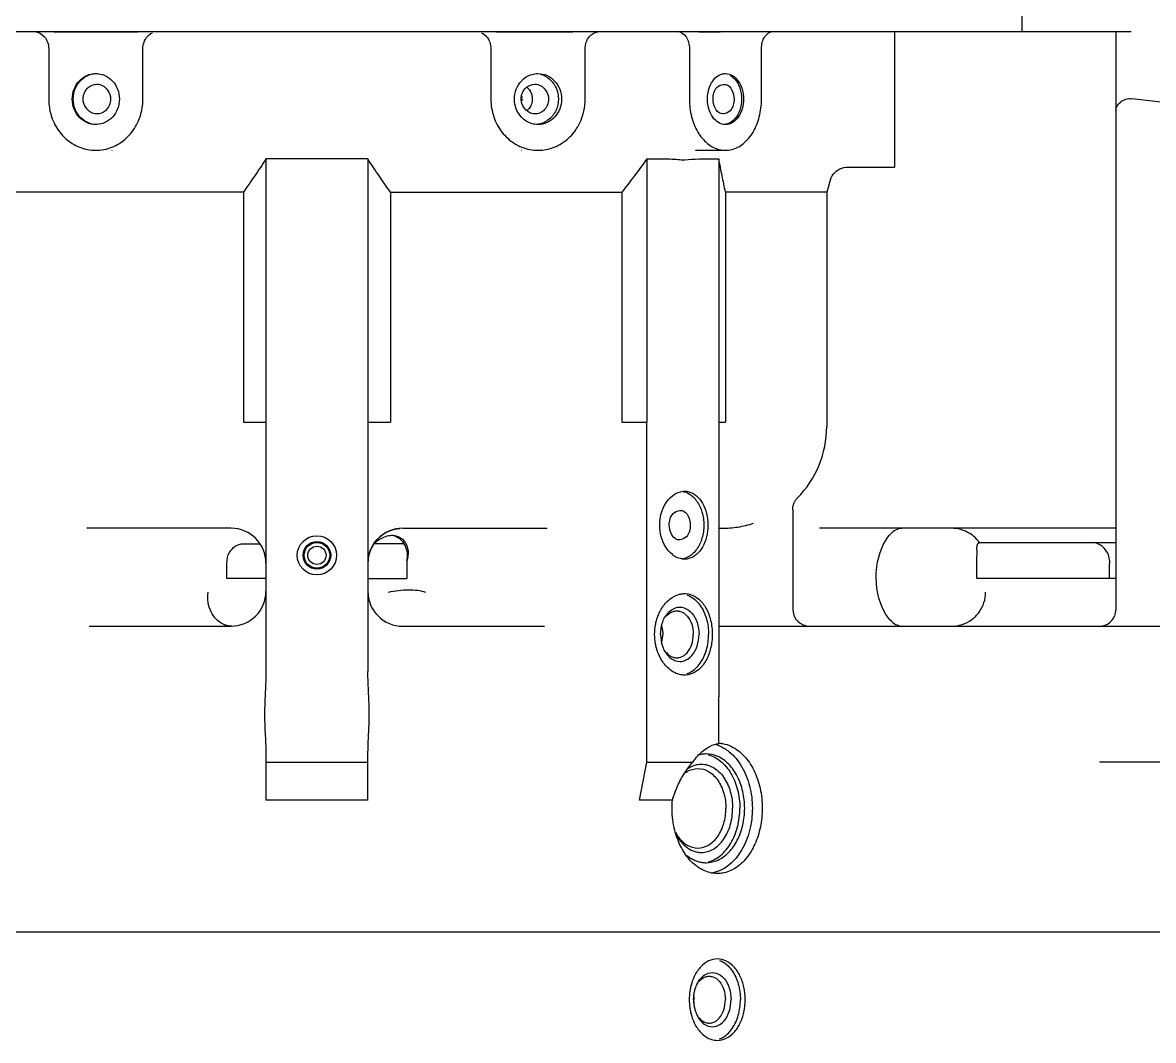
# Model space of a CAD drawing. Header units: millimetres. Extents: x -18489 to 17339, y -1599 to 10961.
# Drawn here: x -15738.78 to -15696.54, y 8144.76 to 8182.77 of the extents above; entities that cross this region are included whole.
import ezdxf

# ---------------------------------------------------------------- set-up
doc = ezdxf.new("R2010")
doc.units = ezdxf.units.MM
doc.layers.add('188K-SM-03-F10-MECH-EQ-Y2257103$0$Micron CUP L10 CDA EQU$0$M-PHASE1 AREA', color=252, linetype='Continuous')

# ---------------------------------------------------------------- blocks, each defined once
blk = doc.blocks.new('188K-SM-03-F10-MECH-EQ-Y2257103$0$Micron CUP L10 CDA EQU$0$XCM7Q30CDA-200K$0$xCUP-L40-M03-HVAC-EQ$0$xCUP-L40-M03-HVAC-EQ$0$XCUP-L40-HVAC-EQ$0$C700')
for p, q in [((-558.58, -170.18), (536.79, -170.18)), ((-132.79, -219.44), (-120.54, -219.44)), ((-120.54, -219.44), (-123.25, -233.66)), ((-19.04, -219.44), (19.04, -219.44)), ((-19.04, -219.44), (-19.04, -235.04)), ((19.04, -235.04), (19.04, -219.44)), ((-359.08, -233.66), (-292.27, -233.66)), ((-123.25, -233.66), (-140.38, -233.66)), ((-123.25, -233.66), (-123.22, -250.64)), ((19.04, -233.66), (-19.04, -233.66)), ((-150.11, -240.65), (-150.11, -243.87)), ((-149.41, -240.51), (-149.6, -240.55)), ((-150.11, -243.87), (-150.11, -245.37)), ((-150.11, -245.37), (-150.13, -247.98)), ((-123.22, -250.64), (-123.25, -360.6)), ((-150.11, -458.92), (-150.11, -258.01)), ((-19.04, -458.92), (-19.04, -267.53)), ((19.04, -458.92), (19.04, -267.53)), ((-129.16, -276.74), (-129.29, -276.38)), ((-129.07, -276.98), (-129.16, -276.74)), ((-270.15, -284.43), (-454.29, -284.43)), ((-150.11, -284.43), (-270.15, -284.43)), ((-214.71, -286.13), (-214.71, -286.14)), ((-214.71, -286.14), (-214.05, -286.8)), ((-129.16, -286.03), (-129.29, -286.39)), ((-129.07, -285.79), (-129.16, -286.03)), ((-32.04, -284.43), (-85.03, -284.43)), ((85.03, -284.43), (32.04, -284.43)), ((-298.39, -506.58), (-298.39, -290.43)), ((-177.72, -327.82), (-177.72, -290.78)), ((-298.39, -302.27), (-246.46, -302.27)), ((-296.1, -302.27), (-296.1, -307.43)), ((-246.46, -302.27), (-246.46, -308.3)), ((-19.04, -302.27), (-33.61, -302.27)), ((-33.61, -308), (-33.61, -302.27)), ((19.04, -302.27), (33.61, -302.27)), ((33.61, -302.27), (33.61, -308)), ((-247.44, -315.65), (-298.39, -315.65)), ((-32.58, -315.23), (-21.28, -315.23)), ((27.59, -315.23), (21.26, -315.23)), ((-298.34, -320.99), (-187.79, -320.99)), ((-213.93, -318.48), (-214.71, -319.29)), ((-150.11, -320.99), (-151.24, -320.99)), ((-32.04, -320.99), (-85.98, -320.99)), ((-28.13, -318.37), (-28.73, -318.34)), ((32.04, -320.99), (85.98, -320.99)), ((-179.54, -332.37), (-179.53, -332.36)), ((-190.41, -446.56), (-190.41, -358.98)), ((-150.11, -360.6), (-152.62, -360.6)), ((-152.62, -446.56), (-152.62, -360.6)), ((-113.86, -360.6), (-123.25, -360.6)), ((-123.25, -458.92), (-123.25, -360.6)), ((-113.86, -446.56), (-113.86, -360.6)), ((-19.04, -360.6), (-27.47, -360.6)), ((-27.47, -446.56), (-27.47, -360.6)), ((27.47, -360.6), (19.04, -360.6)), ((27.47, -446.56), (27.47, -360.6)), ((-191.88, -451.33), (-190.41, -446.56)), ((-190.41, -446.56), (-152.62, -446.56)), ((-27.47, -446.56), (-113.86, -446.56)), ((27.47, -446.56), (113.86, -446.56)), ((-197.95, -455.81), (-215.8, -455.81)), ((-215.8, -506.58), (-215.8, -455.81)), ((-142.62, -458.92), (-150.11, -458.92)), ((-123.25, -458.92), (-131.83, -458.92)), ((-19.04, -458.92), (19.04, -458.92)), ((-141.37, -462.15), (-152.6, -462.15)), ((-141.34, -462.15), (-141.35, -462.15)), ((-76.44, -462.15), (-76.5, -462.15)), ((76.56, -462.15), (76.5, -462.15)), ((-166.06, -481.19), (-166.06, -500.16)), ((-139.13, -500.16), (-139.13, -481.19)), ((-100.18, -481.19), (-100.18, -500.16)), ((-64.99, -500.16), (-64.99, -481.19)), ((64.99, -481.19), (64.99, -500.16)), ((100.18, -500.16), (100.18, -481.19)), ((310.72, -506.58), (-304.15, -506.58)), ((-263.41, -506.58), (-263.41, -538.32))]:
    blk.add_line(p, q)
for points in [[(-214.05, -286.8), (-213.28, -287.74), (-212.51, -288.85), (-211.77, -290.13), (-211.08, -291.56), (-210.46, -293.15), (-209.93, -294.86), (-209.5, -296.68), (-209.18, -298.59), (-208.97, -300.55), (-208.9, -302.54), (-208.95, -304.53), (-209.13, -306.51), (-209.43, -308.42), (-209.85, -310.25), (-210.36, -311.97), (-210.96, -313.58), (-211.64, -315.04), (-212.37, -316.35), (-213.14, -317.5), (-213.93, -318.48)], [(-33.58, -308.79), (-33.59, -308.66), (-33.6, -308.53), (-33.6, -308.4), (-33.61, -308.27), (-33.61, -308.13), (-33.61, -308)], [(-19.5, -311.43), (-19.88, -312.6), (-20.38, -313.74), (-20.98, -314.83), (-21.68, -315.85), (-22.47, -316.8), (-23.35, -317.66), (-24.3, -318.44), (-25.32, -319.12), (-26.4, -319.71), (-27.52, -320.18), (-28.67, -320.55)], [(-28.67, -320.55), (-29.84, -320.81), (-31.03, -320.95)], [(-177.72, -327.92), (-177.72, -328.02), (-177.73, -328.29), (-177.75, -328.57), (-177.79, -328.84), (-177.83, -329.11), (-177.89, -329.38), (-177.96, -329.64), (-178.04, -329.9), (-178.12, -330.15), (-178.22, -330.39), (-178.32, -330.62), (-178.43, -330.84), (-178.55, -331.05), (-178.66, -331.25), (-178.78, -331.44), (-178.91, -331.61), (-179.03, -331.78), (-179.15, -331.93), (-179.27, -332.07), (-179.38, -332.2), (-179.48, -332.3), (-179.53, -332.35)], [(-191.88, -451.33), (-192.1, -451.91), (-192.45, -452.62), (-192.89, -453.29), (-193.4, -453.89), (-193.99, -454.42), (-194.64, -454.88), (-195.35, -455.25), (-196.09, -455.53), (-196.86, -455.71), (-197.65, -455.8), (-197.95, -455.81)]]:
    blk.add_lwpolyline(points)
for radius in [7.34, 5.14, 4.79, 3.41]:
    blk.add_circle((0, -310.89), radius)
for centre, radius, start, end in [((-292.39, -290.43), 6, 99.0029, 180), ((-219.04, -290.78), 6.35, 47.0518, 90), ((-184.07, -290.78), 6.35, 0, 89.9964), ((-32.02, -297.41), 12.98, 359.9191, 90.0809), ((32.04, -297.43), 12.99, 89.9999, 180.0001), ((-32.04, -308), 12.99, 270, 0), ((32.04, -307.99), 13, 180.018, 269.982), ((-219.04, -314.65), 6.35, 270, 312.9907), ((-152.43, -358.98), 37.98, 135.3369, 180)]:
    blk.add_arc(centre, radius, start, end)
for points, knots in [([(-149.55, -129.74), (-150.66, -129.74), (-153, -130.3), (-155.97, -132.61), (-158.25, -136.05), (-159.69, -140.29), (-160.02, -143.37), (-160.02, -144.95)], [0, 0, 0, 0, 3.31966, 6.950566, 11.035151, 15.527833, 20.25515, 20.25515, 20.25515, 20.25515]), ([(-150.42, -130.27), (-150.87, -130.44), (-152.73, -131.35), (-155.51, -134.23), (-157.68, -139.19), (-158.18, -142.99), (-158.18, -144.95)], [0, 0, 0, 0, 1.43582, 6.169058, 11.599738, 17.473815, 17.473815, 17.473815, 17.473815]), ([(-141.08, -136.01), (-141.69, -134.79), (-143.13, -132.61), (-145.82, -130.53), (-147.72, -129.94), (-148.46, -129.82)], [0, 0, 0, 0, 4.084585, 7.715491, 9.959531, 9.959531, 9.959531, 9.959531]), ([(-144.2, -136.16), (-144.78, -135.67), (-146.35, -134.72), (-149.5, -134.73), (-152.43, -137), (-154.27, -140.61), (-154.7, -143.46), (-154.7, -144.95)], [0, 0, 0, 0, 2.244112, 5.355432, 8.776454, 12.807486, 17.267831, 17.267831, 17.267831, 17.267831]), ([(-146.54, -136.2), (-147, -136.2), (-148.45, -136.41), (-150.62, -138.09), (-152.21, -141.2), (-152.57, -143.66), (-152.57, -144.95)], [0, 0, 0, 0, 1.357534, 4.308166, 7.78493, 11.631978, 11.631978, 11.631978, 11.631978]), ([(-139.31, -141.76), (-139.39, -141.25), (-139.67, -139.75), (-140.11, -138.28), (-140.49, -137.34)], [0, 0, 0, 0, 1.54091, 4.583526, 4.583526, 4.583526, 4.583526]), ([(-141.04, -141.91), (-141.14, -141.45), (-141.31, -140.81), (-141.53, -140.18), (-141.6, -140.01)], [0, 0, 0, 0, 1.420819, 1.984118, 1.984118, 1.984118, 1.984118]), ([(-160.02, -144.95), (-160.02, -146.52), (-159.69, -149.61), (-158.25, -153.84), (-155.97, -157.28), (-153, -159.59), (-150.66, -160.15), (-149.55, -160.15)], [0, 0, 0, 0, 4.727317, 9.219999, 13.304583, 16.93549, 20.25515, 20.25515, 20.25515, 20.25515]), ([(-150.42, -159.62), (-150.87, -159.45), (-152.73, -158.54), (-155.51, -155.66), (-157.68, -150.7), (-158.18, -146.9), (-158.18, -144.95)], [0, 0, 0, 0, 1.43582, 6.169058, 11.599738, 17.473815, 17.473815, 17.473815, 17.473815]), ([(-144.2, -153.73), (-144.78, -154.22), (-146.35, -155.17), (-149.5, -155.16), (-152.43, -152.89), (-154.27, -149.29), (-154.7, -146.43), (-154.7, -144.95)], [0, 0, 0, 0, 2.244112, 5.355432, 8.776454, 12.807486, 17.267831, 17.267831, 17.267831, 17.267831]), ([(-146.54, -153.69), (-147, -153.69), (-148.45, -153.48), (-150.62, -151.8), (-152.21, -148.69), (-152.57, -146.23), (-152.57, -144.95)], [0, 0, 0, 0, 1.357534, 4.308166, 7.78493, 11.631978, 11.631978, 11.631978, 11.631978]), ([(-141.04, -147.98), (-141.14, -148.44), (-141.31, -149.08), (-141.53, -149.71), (-141.6, -149.88)], [0, 0, 0, 0, 1.420819, 1.984118, 1.984118, 1.984118, 1.984118]), ([(-140.49, -152.55), (-140.11, -151.61), (-139.67, -150.14), (-139.39, -148.64), (-139.31, -148.13)], [0, 0, 0, 0, 3.042616, 4.583526, 4.583526, 4.583526, 4.583526]), ([(-146.32, -159.41), (-145.22, -158.89), (-143.13, -157.28), (-141.69, -155.1), (-141.08, -153.88)], [0, 0, 0, 0, 3.630906, 7.715491, 7.715491, 7.715491, 7.715491]), ([(-166.33, -216.41), (-166.33, -214.07), (-165.88, -209.49), (-163.89, -203.11), (-160.72, -197.77), (-156.57, -193.89), (-152.58, -192.24), (-150.23, -192.04), (-149.55, -192.04)], [0, 0, 0, 0, 7.014846, 13.723668, 19.900582, 25.448703, 30.480275, 32.495264, 32.495264, 32.495264, 32.495264]), ([(-162.65, -216.41), (-162.65, -213.61), (-161.99, -208.15), (-159.09, -200.79), (-154.54, -195.14), (-150.17, -192.76), (-147.79, -192.27), (-147.48, -192.22)], [0, 0, 0, 0, 8.400631, 16.318618, 23.433928, 29.759765, 30.711026, 30.711026, 30.711026, 30.711026]), ([(-149.55, -192.04), (-148.6, -192.05), (-145.94, -192.37), (-143.48, -193.58), (-142.1, -194.57)], [0, 0, 0, 0, 2.861693, 7.962382, 7.962382, 7.962382, 7.962382]), ([(-145.42, -196.1), (-146.93, -196.1), (-150.12, -196.85), (-154.2, -199.93), (-157.34, -204.52), (-159.33, -210.18), (-159.78, -214.31), (-159.78, -216.41)], [0, 0, 0, 0, 4.548065, 9.482867, 14.986156, 21.004471, 27.320125, 27.320125, 27.320125, 27.320125]), ([(-146.11, -196.41), (-147.82, -196.83), (-151.23, -198.69), (-155.01, -203.4), (-157.43, -209.53), (-157.98, -214.08), (-157.98, -216.41)], [0, 0, 0, 0, 5.271531, 11.200956, 17.799279, 24.799805, 24.799805, 24.799805, 24.799805]), ([(-139.58, -197.85), (-140.03, -197.57), (-140.95, -197.07), (-141.93, -196.7), (-142.42, -196.55)], [0, 0, 0, 0, 1.591891, 3.138336, 3.138336, 3.138336, 3.138336]), ([(-142.11, -200.06), (-142.6, -199.96), (-144.66, -199.76), (-148.49, -200.91), (-152.29, -204.76), (-154.73, -210.16), (-155.29, -214.29), (-155.29, -216.41)], [0, 0, 0, 0, 1.520957, 6.159853, 11.368399, 17.289726, 23.667163, 23.667163, 23.667163, 23.667163]), ([(-142.28, -201.56), (-143.67, -201.56), (-146.66, -202.46), (-150.08, -205.93), (-152.28, -210.79), (-152.78, -214.5), (-152.78, -216.41)], [0, 0, 0, 0, 4.175006, 8.862698, 14.191892, 19.931586, 19.931586, 19.931586, 19.931586]), ([(-135.88, -204.63), (-136.57, -203.88), (-138.44, -202.3), (-140.89, -201.56), (-142.28, -201.56)], [0, 0, 0, 0, 3.065518, 7.240525, 7.240525, 7.240525, 7.240525]), ([(-138.11, -198.58), (-136.94, -200.16), (-134.92, -203.79), (-133.51, -208.44), (-133.04, -211.26), (-132.95, -211.97)], [0, 0, 0, 0, 5.926866, 12.315494, 14.485096, 14.485096, 14.485096, 14.485096]), ([(-133.94, -207.37), (-134.22, -206.87), (-134.81, -205.91), (-135.51, -205.03), (-135.88, -204.63)], [0, 0, 0, 0, 1.718769, 3.364389, 3.364389, 3.364389, 3.364389]), ([(-151.52, -240.61), (-152.69, -240.41), (-155.69, -239.42), (-159.93, -236.07), (-163.54, -230.57), (-165.82, -223.83), (-166.33, -218.92), (-166.33, -216.41)], [0, 0, 0, 0, 3.541232, 9.335855, 15.84693, 22.997872, 30.515726, 30.515726, 30.515726, 30.515726]), ([(-150.35, -239.77), (-151.67, -239.2), (-154.96, -237.16), (-159.09, -232.03), (-161.99, -224.68), (-162.65, -219.21), (-162.65, -216.41)], [0, 0, 0, 0, 4.312236, 11.427546, 19.345533, 27.746164, 27.746164, 27.746164, 27.746164]), ([(-159.78, -216.41), (-159.78, -218.52), (-159.33, -222.65), (-157.34, -228.31), (-154.2, -232.9), (-150.12, -235.97), (-146.93, -236.72), (-145.42, -236.72)], [0, 0, 0, 0, 6.315654, 12.333969, 17.837258, 22.77206, 27.320125, 27.320125, 27.320125, 27.320125]), ([(-146.11, -236.42), (-147.82, -235.99), (-151.23, -234.14), (-155.01, -229.43), (-157.43, -223.3), (-157.98, -218.75), (-157.98, -216.41)], [0, 0, 0, 0, 5.271531, 11.200956, 17.799279, 24.799805, 24.799805, 24.799805, 24.799805]), ([(-143.62, -232.92), (-145.17, -232.92), (-148.49, -231.91), (-152.29, -228.07), (-154.73, -222.66), (-155.29, -218.54), (-155.29, -216.41)], [0, 0, 0, 0, 4.638896, 9.847442, 15.768769, 22.146206, 22.146206, 22.146206, 22.146206]), ([(-142.28, -231.27), (-143.67, -231.27), (-146.66, -230.36), (-150.08, -226.9), (-152.28, -222.04), (-152.78, -218.33), (-152.78, -216.41)], [0, 0, 0, 0, 4.175006, 8.862698, 14.191892, 19.931586, 19.931586, 19.931586, 19.931586]), ([(-132.79, -219.44), (-133.29, -221.24), (-134.55, -224.72), (-137.11, -229.5), (-139.24, -232.36), (-140.38, -233.66)], [0, 0, 0, 0, 5.590973, 11.045485, 16.230835, 16.230835, 16.230835, 16.230835]), ([(-137.2, -229.42), (-137.53, -229.68), (-139.04, -230.7), (-140.89, -231.27), (-142.28, -231.27)], [0, 0, 0, 0, 1.279806, 5.454813, 5.454813, 5.454813, 5.454813]), ([(-141.54, -235.19), (-141.73, -235.42), (-143.03, -236.92), (-145.5, -239.06), (-148.22, -240.22), (-149.41, -240.51)], [0, 0, 0, 0, 0.9193, 5.945371, 9.638302, 9.638302, 9.638302, 9.638302]), ([(-19.04, -235.04), (-19.04, -236.1), (-19.08, -238.27), (-19.2, -241.57), (-19.3, -243.81), (-19.36, -244.95)], [0, 0, 0, 0, 3.185046, 6.493889, 9.919754, 9.919754, 9.919754, 9.919754]), ([(19.45, -246.67), (19.38, -245.32), (19.24, -242.68), (19.09, -238.8), (19.04, -236.27), (19.04, -235.04)], [0, 0, 0, 0, 4.057139, 7.938922, 11.636591, 11.636591, 11.636591, 11.636591]), ([(-19.36, -244.95), (-19.49, -247.19), (-19.66, -251.94), (-19.32, -259.47), (-19.04, -264.75), (-19.04, -267.53)], [0, 0, 0, 0, 6.723361, 14.239636, 22.589645, 22.589645, 22.589645, 22.589645]), ([(-150.13, -247.98), (-150.13, -248.43), (-150.14, -250.29), (-150.13, -253.63), (-150.11, -256.52), (-150.11, -258.01)], [0, 0, 0, 0, 1.350378, 5.565257, 10.02212, 10.02212, 10.02212, 10.02212]), ([(19.04, -267.53), (19.04, -264.99), (19.27, -260.14), (19.62, -253.19), (19.55, -248.77), (19.45, -246.67)], [0, 0, 0, 0, 7.627346, 14.575134, 20.873445, 20.873445, 20.873445, 20.873445]), ([(-147.67, -281.38), (-147.67, -279.64), (-147.29, -276.25), (-145.62, -271.67), (-142.93, -268.11), (-139.88, -266.41), (-137.96, -266.18), (-137.34, -266.18)], [0, 0, 0, 0, 5.230249, 10.127447, 14.481438, 18.346326, 20.213105, 20.213105, 20.213105, 20.213105]), ([(-138.33, -266.7), (-138.79, -266.88), (-140.69, -267.78), (-143.54, -270.65), (-145.78, -275.62), (-146.29, -279.43), (-146.29, -281.38)], [0, 0, 0, 0, 1.467455, 6.267331, 11.724061, 17.601115, 17.601115, 17.601115, 17.601115]), ([(-137.34, -266.18), (-136.71, -266.18), (-135.64, -266.31), (-134.62, -266.65), (-134.22, -266.81)], [0, 0, 0, 0, 1.891864, 3.190424, 3.190424, 3.190424, 3.190424]), ([(-134.22, -266.81), (-133.38, -267.16), (-131.27, -268.44), (-129.3, -270.75), (-128.3, -272.54), (-128.06, -273.02)], [0, 0, 0, 0, 2.751523, 7.288788, 8.9091, 8.9091, 8.9091, 8.9091]), ([(-131.94, -272.6), (-132.53, -272.11), (-134.15, -271.16), (-137.36, -271.16), (-140.38, -273.42), (-142.28, -277.03), (-142.72, -279.9), (-142.72, -281.38)], [0, 0, 0, 0, 2.289923, 5.485764, 8.969458, 13.026112, 17.489416, 17.489416, 17.489416, 17.489416]), ([(-134.41, -272.64), (-134.87, -272.64), (-136.35, -272.85), (-138.58, -274.51), (-140.22, -277.63), (-140.6, -280.1), (-140.6, -281.38)], [0, 0, 0, 0, 1.393796, 4.398482, 7.897346, 11.746945, 11.746945, 11.746945, 11.746945]), ([(-130.28, -274.47), (-130.52, -274.11), (-131.03, -273.44), (-131.63, -272.85), (-131.94, -272.6)], [0, 0, 0, 0, 1.290256, 2.510957, 2.510957, 2.510957, 2.510957]), ([(-128.06, -273.02), (-127.56, -274.04), (-126.96, -275.64), (-126.58, -277.29), (-126.48, -277.85)], [0, 0, 0, 0, 3.383754, 5.089323, 5.089323, 5.089323, 5.089323]), ([(-137.34, -296.59), (-137.96, -296.59), (-139.88, -296.36), (-142.93, -294.66), (-145.62, -291.1), (-147.29, -286.52), (-147.67, -283.13), (-147.67, -281.38)], [0, 0, 0, 0, 1.866742, 5.731416, 10.085621, 14.983228, 20.213079, 20.213079, 20.213079, 20.213079]), ([(-138.33, -296.06), (-138.79, -295.89), (-140.69, -294.99), (-143.54, -292.12), (-145.78, -287.15), (-146.29, -283.34), (-146.29, -281.38)], [0, 0, 0, 0, 1.467455, 6.267331, 11.724061, 17.601115, 17.601115, 17.601115, 17.601115]), ([(-131.94, -290.17), (-132.53, -290.66), (-134.15, -291.61), (-137.36, -291.61), (-140.38, -289.35), (-142.28, -285.74), (-142.72, -282.87), (-142.72, -281.38)], [0, 0, 0, 0, 2.289923, 5.485764, 8.969458, 13.026112, 17.489416, 17.489416, 17.489416, 17.489416]), ([(-134.41, -290.13), (-134.87, -290.13), (-136.35, -289.92), (-138.58, -288.25), (-140.22, -285.14), (-140.6, -282.67), (-140.6, -281.38)], [0, 0, 0, 0, 1.393796, 4.398482, 7.897346, 11.746945, 11.746945, 11.746945, 11.746945]), ([(-237.1, -284.43), (-238.43, -284.43), (-241.1, -284.86), (-244.7, -286.7), (-247.54, -289.56), (-249.36, -293.15), (-249.78, -295.81), (-249.78, -297.13)], [0, 0, 0, 0, 3.985302, 7.964525, 11.934093, 15.89498, 19.852295, 19.852295, 19.852295, 19.852295]), ([(-126.48, -284.92), (-126.58, -285.48), (-126.83, -286.59), (-127.18, -287.67), (-127.38, -288.2)], [0, 0, 0, 0, 1.705583, 3.405833, 3.405833, 3.405833, 3.405833]), ([(33.72, -284.72), (34.08, -284.82), (34.77, -285.06), (35.42, -285.39), (35.74, -285.57)], [0, 0, 0, 0, 1.096377, 2.19286, 2.19286, 2.19286, 2.19286]), ([(35.74, -285.57), (36.38, -285.95), (37.91, -287.13), (39.74, -289.74), (40.79, -293.31), (40.78, -295.87), (40.56, -297.13)], [0, 0, 0, 0, 2.235457, 5.719427, 9.393838, 13.235398, 13.235398, 13.235398, 13.235398]), ([(-128.06, -289.74), (-128.3, -290.23), (-129.3, -292.02), (-131.54, -294.66), (-134.54, -296.25), (-136.29, -296.53), (-136.7, -296.56)], [0, 0, 0, 0, 1.620132, 6.157234, 10.186735, 11.449615, 11.449615, 11.449615, 11.449615]), ([(-130.28, -288.3), (-130.52, -288.66), (-131.03, -289.33), (-131.63, -289.91), (-131.94, -290.17)], [0, 0, 0, 0, 1.290256, 2.510957, 2.510957, 2.510957, 2.510957]), ([(-26.73, -297.13), (-27.95, -297.42), (-30.43, -297.83), (-34.09, -298.11), (-37.5, -297.95), (-39.63, -297.48), (-40.56, -297.13)], [0, 0, 0, 0, 3.75301, 7.519156, 10.999451, 13.983132, 13.983132, 13.983132, 13.983132]), ([(-296.07, -307.43), (-296.25, -309.05), (-295.57, -313.01), (-291.78, -315.65), (-289.63, -315.65)], [0, 0, 0, 0, 4.890798, 11.338067, 11.338067, 11.338067, 11.338067]), ([(-246.46, -308.3), (-246.46, -309.67), (-246.79, -311.54), (-246.32, -315.65), (-247.44, -315.65)], [0, 0, 0, 0, 4.119483, 7.468231, 7.468231, 7.468231, 7.468231]), ([(33.61, -308), (33.61, -309.36), (32.97, -312.79), (29.59, -315.23), (27.59, -315.23)], [0, 0, 0, 0, 4.098226, 10.107054, 10.107054, 10.107054, 10.107054]), ([(-146.02, -322.16), (-146.02, -320.7), (-145.7, -317.87), (-144.29, -314.04), (-142.02, -311.08), (-139.46, -309.66), (-137.86, -309.47), (-137.34, -309.47)], [0, 0, 0, 0, 4.367338, 8.460522, 12.106482, 15.344156, 16.904695, 16.904695, 16.904695, 16.904695]), ([(-144.52, -322.16), (-144.52, -320.52), (-144.09, -317.35), (-142.22, -313.2), (-139.55, -310.51), (-137.5, -309.73), (-136.71, -309.58)], [0, 0, 0, 0, 4.905721, 9.460588, 13.467162, 15.893173, 15.893173, 15.893173, 15.893173]), ([(-137.34, -309.47), (-136.81, -309.47), (-135.54, -309.62), (-134.36, -310.13), (-133.73, -310.51)], [0, 0, 0, 0, 1.578032, 3.786262, 3.786262, 3.786262, 3.786262]), ([(-133.73, -310.51), (-133.4, -310.7), (-132.04, -311.64), (-130.04, -314.01), (-128.44, -317.84), (-128.07, -320.7), (-128.07, -322.16)], [0, 0, 0, 0, 1.160783, 4.933978, 9.093032, 13.469156, 13.469156, 13.469156, 13.469156]), ([(-29.49, -318.21), (-30.67, -317.9), (-33, -316.42), (-34.36, -312.63), (-34, -309.98), (-33.58, -308.79)], [0, 0, 0, 0, 3.664295, 7.642709, 11.420128, 11.420128, 11.420128, 11.420128]), ([(-33.77, -309.76), (-33.85, -310.42), (-33.88, -312.08), (-33.14, -314.64), (-31.35, -316.96), (-29.36, -318.03), (-28.15, -318.28), (-27.85, -318.31)], [0, 0, 0, 0, 1.986219, 4.937521, 7.797237, 10.566933, 11.489297, 11.489297, 11.489297, 11.489297]), ([(-247.44, -315.65), (-246.86, -316.47), (-245.49, -317.98), (-242.98, -319.68), (-240.13, -320.75), (-238.1, -320.99), (-237.1, -320.99)], [0, 0, 0, 0, 3.009147, 6.021967, 9.039043, 12.061246, 12.061246, 12.061246, 12.061246]), ([(-139.47, -322.16), (-139.47, -320.63), (-138.88, -317.88), (-136.43, -316.75), (-135.54, -316.68)], [0, 0, 0, 0, 4.592195, 7.298767, 7.298767, 7.298767, 7.298767]), ([(-135.54, -316.68), (-135.25, -316.65), (-132.81, -316.81), (-131.61, -320.08), (-131.61, -322.16)], [0, 0, 0, 0, 0.871204, 7.094359, 7.094359, 7.094359, 7.094359]), ([(-21.28, -315.23), (-22.29, -316.31), (-24.33, -317.64), (-26.63, -318.26), (-27.49, -318.34)], [0, 0, 0, 0, 4.431402, 7.041589, 7.041589, 7.041589, 7.041589]), ([(-151.24, -320.99), (-153.25, -320.99), (-157.26, -321.3), (-161.18, -322.24), (-163.08, -322.85)], [0, 0, 0, 0, 6.023966, 12.02229, 12.02229, 12.02229, 12.02229]), ([(-137.34, -334.85), (-137.86, -334.85), (-139.46, -334.66), (-142.02, -333.24), (-144.29, -330.27), (-145.7, -326.45), (-146.02, -323.61), (-146.02, -322.16)], [0, 0, 0, 0, 1.560484, 4.798049, 8.443735, 12.537049, 16.904686, 16.904686, 16.904686, 16.904686]), ([(-138.98, -333.89), (-140.13, -333.22), (-142.22, -331.12), (-144.09, -326.97), (-144.52, -323.79), (-144.52, -322.16)], [0, 0, 0, 0, 4.006574, 8.561441, 13.467162, 13.467162, 13.467162, 13.467162]), ([(-135.55, -327.64), (-135.84, -327.66), (-138.27, -327.51), (-139.47, -324.23), (-139.47, -322.16)], [0, 0, 0, 0, 0.871204, 7.094359, 7.094359, 7.094359, 7.094359]), ([(-128.07, -322.16), (-128.07, -323.62), (-128.44, -326.48), (-130.04, -330.31), (-132.51, -333.24), (-135, -334.57), (-136.46, -334.8), (-136.81, -334.83)], [0, 0, 0, 0, 4.375823, 8.534738, 12.308213, 15.660592, 16.713551, 16.713551, 16.713551, 16.713551]), ([(-131.61, -322.16), (-131.61, -323.69), (-132.2, -326.43), (-134.65, -327.57), (-135.55, -327.64)], [0, 0, 0, 0, 4.592195, 7.298767, 7.298767, 7.298767, 7.298767]), ([(-152.62, -446.56), (-152.19, -448.57), (-151.33, -452.68), (-150.52, -456.81), (-150.11, -458.92)], [0, 0, 0, 0, 6.160226, 12.615173, 12.615173, 12.615173, 12.615173]), ([(-123.25, -458.92), (-121.71, -456.79), (-118.64, -452.63), (-115.46, -448.55), (-113.86, -446.56)], [0, 0, 0, 0, 7.874, 15.525049, 15.525049, 15.525049, 15.525049]), ([(-27.47, -446.56), (-26.03, -448.55), (-23.17, -452.64), (-20.42, -456.79), (-19.04, -458.92)], [0, 0, 0, 0, 7.361995, 14.960528, 14.960528, 14.960528, 14.960528]), ([(19.04, -458.92), (20.42, -456.79), (23.17, -452.64), (26.03, -448.55), (27.47, -446.56)], [0, 0, 0, 0, 7.597839, 14.960528, 14.960528, 14.960528, 14.960528]), ([(-131.83, -458.92), (-132.81, -458.92), (-134.67, -458.71), (-138.28, -458.53), (-140.89, -458.92), (-142.62, -458.92)], [0, 0, 0, 0, 2.943203, 5.603486, 10.802304, 10.802304, 10.802304, 10.802304]), ([(-152.6, -462.16), (-153.38, -462.16), (-155.82, -462.45), (-159.73, -464.58), (-163.28, -468.99), (-165.55, -474.74), (-166.06, -479.01), (-166.06, -481.19)], [0, 0, 0, 0, 2.354979, 7.29704, 12.855876, 19.041803, 25.604796, 25.604796, 25.604796, 25.604796]), ([(-139.13, -481.19), (-139.13, -479.01), (-139.65, -474.74), (-141.91, -468.99), (-145.47, -464.58), (-149.37, -462.45), (-151.81, -462.16), (-152.6, -462.16)], [0, 0, 0, 0, 6.562993, 12.74892, 18.307756, 23.249817, 25.604796, 25.604796, 25.604796, 25.604796]), ([(-82.58, -462.15), (-83.61, -462.15), (-86.69, -462.44), (-91.63, -464.41), (-96.39, -468.77), (-99.12, -473.93), (-99.89, -477.49), (-100.05, -478.94)], [0, 0, 0, 0, 3.068342, 9.238995, 15.56149, 22.052338, 26.407738, 26.407738, 26.407738, 26.407738]), ([(-64.99, -481.19), (-64.99, -479), (-65.7, -474.6), (-68.78, -468.78), (-73.54, -464.41), (-78.48, -462.44), (-81.56, -462.15), (-82.58, -462.15)], [0, 0, 0, 0, 6.598417, 13.089265, 19.41176, 25.582414, 28.650755, 28.650755, 28.650755, 28.650755]), ([(82.58, -462.15), (81.56, -462.15), (78.48, -462.44), (73.54, -464.41), (68.78, -468.78), (65.7, -474.6), (64.99, -479), (64.99, -481.19)], [0, 0, 0, 0, 3.068342, 9.238995, 15.56149, 22.052338, 28.650755, 28.650755, 28.650755, 28.650755]), ([(100.05, -478.94), (99.89, -477.49), (99.12, -473.93), (96.39, -468.77), (91.63, -464.41), (86.69, -462.44), (83.61, -462.15), (82.58, -462.15)], [0, 0, 0, 0, 4.3554, 10.846248, 17.168743, 23.339397, 26.407738, 26.407738, 26.407738, 26.407738]), ([(-159.33, -481.29), (-159.33, -480.07), (-159.01, -477.69), (-157.6, -474.57), (-155.4, -472.35), (-153.49, -471.77), (-152.6, -471.77)], [0, 0, 0, 0, 3.679291, 7.095441, 10.100371, 12.776657, 12.776657, 12.776657, 12.776657]), ([(-158.62, -481.29), (-158.62, -479.9), (-158.21, -477.21), (-156.43, -473.83), (-154.14, -472.13), (-152.73, -471.85), (-152.4, -471.81)], [0, 0, 0, 0, 4.184347, 7.98746, 11.253423, 12.261659, 12.261659, 12.261659, 12.261659]), ([(-91.38, -481.29), (-91.38, -480.06), (-90.93, -477.59), (-89, -474.43), (-86.08, -472.28), (-83.73, -471.77), (-82.58, -471.77)], [0, 0, 0, 0, 3.70444, 7.334318, 10.856056, 14.299277, 14.299277, 14.299277, 14.299277]), ([(-90.21, -481.29), (-90.21, -479.89), (-89.63, -477.07), (-87.15, -473.65), (-84.27, -472.12), (-82.52, -471.84), (-82.09, -471.8)], [0, 0, 0, 0, 4.221736, 8.336486, 12.313798, 13.620779, 13.620779, 13.620779, 13.620779]), ([(-80.3, -472.1), (-79.93, -472.21), (-78.83, -472.61), (-77.83, -473.25), (-77.22, -473.75)], [0, 0, 0, 0, 1.153816, 3.505769, 3.505769, 3.505769, 3.505769]), ([(73.79, -481.29), (73.79, -480.06), (74.23, -477.59), (76.16, -474.43), (78.99, -472.36), (81.18, -471.83), (82.2, -471.78)], [0, 0, 0, 0, 3.70444, 7.334318, 10.856056, 13.92475, 13.92475, 13.92475, 13.92475]), ([(82.58, -471.77), (83.73, -471.77), (86.08, -472.28), (89, -474.43), (90.93, -477.59), (91.38, -480.06), (91.38, -481.29)], [0, 0, 0, 0, 3.443222, 6.96496, 10.594838, 14.299277, 14.299277, 14.299277, 14.299277]), ([(84.16, -472.01), (85.45, -472.33), (87.94, -473.65), (90.42, -477.07), (91, -479.89), (91, -481.29)], [0, 0, 0, 0, 3.977312, 8.092062, 12.313798, 12.313798, 12.313798, 12.313798]), ([(-298.39, -476.97), (-298.39, -478.17), (-300.08, -480.72), (-302.91, -481.62), (-304.39, -481.43)], [0, 0, 0, 0, 3.578043, 8.049546, 8.049546, 8.049546, 8.049546]), ([(-155.82, -481.29), (-155.82, -479.76), (-155.23, -477.02), (-152.78, -475.88), (-151.88, -475.81)], [0, 0, 0, 0, 4.592195, 7.298767, 7.298767, 7.298767, 7.298767]), ([(-151.88, -475.81), (-151.59, -475.79), (-149.16, -475.94), (-147.96, -479.22), (-147.96, -481.29)], [0, 0, 0, 0, 0.871204, 7.094359, 7.094359, 7.094359, 7.094359]), ([(-86.56, -481.29), (-86.56, -479.71), (-85.36, -476.79), (-82.56, -475.74), (-81.42, -475.73)], [0, 0, 0, 0, 4.757909, 8.184287, 8.184287, 8.184287, 8.184287]), ([(-81.42, -475.73), (-81.03, -475.73), (-78.4, -476.03), (-76.28, -479.05), (-76.28, -481.29)], [0, 0, 0, 0, 1.152186, 7.885282, 7.885282, 7.885282, 7.885282]), ([(-80.11, -479.36), (-80.01, -479.07), (-79.64, -478.21), (-79.06, -477.45), (-78.59, -477.03)], [0, 0, 0, 0, 0.918497, 2.799168, 2.799168, 2.799168, 2.799168]), ([(-77.22, -473.75), (-76.92, -474), (-75.75, -475.1), (-74.89, -476.52), (-74.46, -477.65)], [0, 0, 0, 0, 1.185499, 4.815377, 4.815377, 4.815377, 4.815377]), ([(77.06, -481.29), (77.06, -479.71), (78.26, -476.79), (81.06, -475.74), (82.2, -475.73)], [0, 0, 0, 0, 4.757909, 8.184287, 8.184287, 8.184287, 8.184287]), ([(82.2, -475.73), (82.59, -475.73), (85.22, -476.03), (87.34, -479.05), (87.34, -481.29)], [0, 0, 0, 0, 1.152186, 7.885282, 7.885282, 7.885282, 7.885282]), ([(-317.38, -479.86), (-315.94, -480.02), (-313.04, -480.36), (-308.71, -480.88), (-305.82, -481.24), (-304.39, -481.43)], [0, 0, 0, 0, 4.357091, 8.748895, 13.088495, 13.088495, 13.088495, 13.088495]), ([(-152.6, -490.82), (-153.49, -490.82), (-155.4, -490.24), (-157.6, -488.02), (-159.01, -484.9), (-159.33, -482.52), (-159.33, -481.29)], [0, 0, 0, 0, 2.676286, 5.681216, 9.097367, 12.776657, 12.776657, 12.776657, 12.776657]), ([(-154.34, -490.16), (-155, -489.8), (-156.57, -488.46), (-158.21, -485.37), (-158.62, -482.69), (-158.62, -481.29)], [0, 0, 0, 0, 2.250549, 6.053662, 10.238009, 10.238009, 10.238009, 10.238009]), ([(-151.9, -486.78), (-152.18, -486.8), (-154.62, -486.65), (-155.82, -483.37), (-155.82, -481.29)], [0, 0, 0, 0, 0.871204, 7.094359, 7.094359, 7.094359, 7.094359]), ([(-147.96, -481.29), (-147.96, -482.83), (-148.55, -485.57), (-151, -486.7), (-151.9, -486.78)], [0, 0, 0, 0, 4.592195, 7.298767, 7.298767, 7.298767, 7.298767]), ([(-82.58, -490.82), (-83.73, -490.82), (-86.08, -490.31), (-89, -488.16), (-90.93, -485), (-91.38, -482.53), (-91.38, -481.29)], [0, 0, 0, 0, 3.443222, 6.96496, 10.594838, 14.299277, 14.299277, 14.299277, 14.299277]), ([(-83.38, -490.58), (-84.66, -490.26), (-87.15, -488.94), (-89.63, -485.52), (-90.21, -482.7), (-90.21, -481.29)], [0, 0, 0, 0, 3.977312, 8.092062, 12.313798, 12.313798, 12.313798, 12.313798]), ([(-81.42, -486.86), (-81.8, -486.86), (-84.44, -486.56), (-86.56, -483.54), (-86.56, -481.29)], [0, 0, 0, 0, 1.152186, 7.885282, 7.885282, 7.885282, 7.885282]), ([(-76.28, -481.29), (-76.28, -482.88), (-77.48, -485.8), (-80.28, -486.85), (-81.42, -486.86)], [0, 0, 0, 0, 4.757909, 8.184287, 8.184287, 8.184287, 8.184287]), ([(80.3, -490.49), (79.93, -490.38), (78.46, -489.84), (76.16, -488.16), (74.24, -485), (73.79, -482.53), (73.79, -481.29)], [0, 0, 0, 0, 1.153816, 4.675553, 8.305431, 12.009871, 12.009871, 12.009871, 12.009871]), ([(82.2, -486.86), (81.82, -486.86), (79.18, -486.56), (77.06, -483.54), (77.06, -481.29)], [0, 0, 0, 0, 1.152186, 7.885282, 7.885282, 7.885282, 7.885282]), ([(87.34, -481.29), (87.34, -482.88), (86.14, -485.8), (83.34, -486.85), (82.2, -486.86)], [0, 0, 0, 0, 4.757909, 8.184287, 8.184287, 8.184287, 8.184287]), ([(91.38, -481.29), (91.38, -482.53), (90.93, -485), (89, -488.16), (86.08, -490.31), (83.73, -490.82), (82.58, -490.82)], [0, 0, 0, 0, 3.70444, 7.334318, 10.856056, 14.299277, 14.299277, 14.299277, 14.299277]), ([(91, -481.29), (91, -482.7), (90.42, -485.52), (87.93, -488.94), (84.96, -490.52), (83.11, -490.78), (82.58, -490.8)], [0, 0, 0, 0, 4.221736, 8.336486, 12.313798, 13.90527, 13.90527, 13.90527, 13.90527]), ([(-78.59, -485.56), (-79.06, -485.14), (-79.64, -484.38), (-80.01, -483.52), (-80.11, -483.23)], [0, 0, 0, 0, 1.880672, 2.799168, 2.799168, 2.799168, 2.799168]), ([(-74.46, -484.94), (-74.89, -486.07), (-75.75, -487.48), (-76.92, -488.59), (-77.22, -488.84)], [0, 0, 0, 0, 3.629878, 4.815377, 4.815377, 4.815377, 4.815377]), ([(-76.42, -482.39), (-76.51, -482.32), (-76.62, -482.06), (-76.52, -481.83), (-76.46, -481.71)], [0, 0, 0, 0, 0.3327007, 0.7226239, 0.7226239, 0.7226239, 0.7226239]), ([(-147.84, -488.03), (-148.41, -488.84), (-149.63, -490.07), (-151.24, -490.66), (-151.89, -490.76)], [0, 0, 0, 0, 3.00493, 4.994408, 4.994408, 4.994408, 4.994408]), ([(-77.22, -488.84), (-77.83, -489.34), (-79.16, -490.19), (-80.68, -490.62), (-81.44, -490.73)], [0, 0, 0, 0, 2.351953, 4.667727, 4.667727, 4.667727, 4.667727]), ([(-166.35, -502.52), (-166.55, -503.26), (-167.33, -505.02), (-169.05, -506.38), (-170.19, -506.52)], [0, 0, 0, 0, 2.288063, 5.743963, 5.743963, 5.743963, 5.743963]), ([(-134.68, -506.54), (-135.94, -506.53), (-138.57, -504.57), (-139.13, -501.69), (-139.13, -500.16)], [0, 0, 0, 0, 3.758699, 8.348716, 8.348716, 8.348716, 8.348716]), ([(-61.45, -506), (-62.17, -505.66), (-64.13, -504.23), (-64.99, -501.73), (-64.99, -500.16)], [0, 0, 0, 0, 2.382671, 7.090459, 7.090459, 7.090459, 7.090459]), ([(64.99, -500.16), (64.99, -501.73), (64.13, -504.23), (62.17, -505.66), (61.45, -506)], [0, 0, 0, 0, 4.707793, 7.090462, 7.090462, 7.090462, 7.090462]), ([(-142.68, -506.42), (-144, -506.4), (-146.65, -506.37), (-149.29, -506.35), (-150.61, -506.34)], [0, 0, 0, 0, 3.978351, 7.934867, 7.934867, 7.934867, 7.934867]), ([(-85.15, -506.34), (-86.87, -506.35), (-90.33, -506.37), (-93.79, -506.4), (-95.52, -506.42)], [0, 0, 0, 0, 5.172178, 10.37562, 10.37562, 10.37562, 10.37562]), ([(-64.41, -506.49), (-67.88, -506.44), (-74.79, -506.35), (-81.71, -506.34), (-85.15, -506.34)], [0, 0, 0, 0, 10.412477, 20.734734, 20.734734, 20.734734, 20.734734]), ([(105.99, -506.54), (100.77, -506.49), (90.39, -506.33), (76.54, -506.33), (67.9, -506.44), (64.42, -506.49)], [0, 0, 0, 0, 15.643817, 31.138149, 41.564505, 41.564505, 41.564505, 41.564505])]:
    blk.add_open_spline(points, degree=3, knots=knots)
for points, start_tangent, end_tangent in [([(-148.46, -129.82), (-149.55, -129.74)], (-0.988286, 0.152616), (-1, 0)), ([(-145.2, -136.41), (-146.54, -136.2)], (-0.952416, 0.304802), (-1, 0)), ([(-142.78, -138.1), (-145.2, -136.41)], (-0.654847, 0.755761), (-0.952416, 0.304802)), ([(-143.35, -137.01), (-144.2, -136.16)], (-0.654847, 0.755761), (-0.763453, 0.645863)), ([(-141.93, -139.22), (-143.35, -137.01)], (-0.423896, 0.905711), (-0.654847, 0.755761)), ([(-141.77, -139.58), (-141.93, -139.22)], (-0.391514, 0.920172), (-0.423896, 0.905711)), ([(-140.49, -137.34), (-141.08, -136.01)], (-0.369878, 0.92908), (-0.447335, 0.894366)), ([(-141.6, -140.01), (-141.77, -139.58)], (-0.355506, 0.934674), (-0.391514, 0.920172)), ([(-140.8, -143.38), (-141.04, -141.91)], (-0.106948, 0.994265), (-0.211097, 0.977465)), ([(-140.72, -144.95), (-140.8, -143.38)], (0, 1), (-0.106948, 0.994265)), ([(-139.14, -143.33), (-139.31, -141.76)], (-0.073389, 0.997303), (-0.145948, 0.989292)), ([(-139.08, -144.95), (-139.14, -143.33)], (0, 1), (-0.073389, 0.997303)), ([(-140.8, -146.51), (-141.04, -147.98)], (-0.106948, -0.994265), (-0.211097, -0.977465)), ([(-140.79, -143.76), (-140.85, -144.95)], (-0.093263, -0.995641), (0, -1)), ([(-140.79, -146.13), (-140.85, -144.95)], (-0.093263, 0.995641), (0, 1)), ([(-140.72, -144.95), (-140.8, -146.51)], (0, -1), (-0.106948, -0.994265)), ([(-139.31, -148.13), (-139.08, -144.95)], (0.145948, 0.989292), (0, 1)), ([(-142.78, -151.79), (-145.2, -153.48)], (-0.654847, -0.755761), (-0.952416, -0.304802)), ([(-141.93, -150.67), (-143.35, -152.89)], (-0.423896, -0.905711), (-0.654847, -0.755761)), ([(-141.77, -150.31), (-141.93, -150.67)], (-0.391514, -0.920172), (-0.423896, -0.905711)), ([(-141.6, -149.88), (-141.77, -150.31)], (-0.355506, -0.934674), (-0.391514, -0.920172)), ([(-145.2, -153.48), (-146.54, -153.69)], (-0.952416, -0.304802), (-1, 0)), ([(-143.35, -152.89), (-144.2, -153.73)], (-0.654847, -0.755761), (-0.763453, -0.645863)), ([(-141.08, -153.88), (-140.49, -152.55)], (0.447335, 0.894366), (0.369878, 0.92908)), ([(-149.55, -160.15), (-146.32, -159.41)], (1, 0), (0.905306, 0.42476)), ([(-143.92, -196.22), (-145.42, -196.1)], (-0.988918, 0.148464), (-1, 0)), ([(-142.42, -196.55), (-143.92, -196.22)], (-0.957865, 0.287218), (-0.988918, 0.148464)), ([(-142.1, -194.57), (-138.11, -198.58)], (0.812247, -0.583313), (0.594617, -0.804009)), ([(-138.23, -198.83), (-139.58, -197.85)], (-0.773963, 0.633231), (-0.84629, 0.532722)), ([(-139.15, -201.17), (-142.11, -200.06)], (-0.865259, 0.501325), (-0.982525, 0.18613)), ([(-137.79, -202.11), (-139.15, -201.17)], (-0.775224, 0.631686), (-0.865259, 0.501325)), ([(-135.37, -204.74), (-137.79, -202.11)], (-0.57725, 0.816568), (-0.775224, 0.631686)), ([(-133.9, -207.28), (-135.37, -204.74)], (-0.425353, 0.905027), (-0.57725, 0.816568)), ([(-132.95, -211.97), (-132.65, -216.41)], (0.131483, -0.991318), (0, -1)), ([(-132.65, -216.41), (-132.79, -219.44)], (0, -1), (-0.089431, -0.995993)), ([(-139.15, -231.66), (-143.62, -232.92)], (-0.865259, -0.501325), (-1, 0)), ([(-138.32, -231.12), (-139.15, -231.66)], (-0.812515, -0.58294), (-0.865259, -0.501325)), ([(-143.92, -236.61), (-142.53, -236.31)], (0.988918, 0.148464), (0.960792, 0.277271)), ([(-140.38, -233.66), (-141.54, -235.19)], (-0.568976, -0.822354), (-0.637519, -0.770435)), ([(-150.11, -240.77), (-151.52, -240.61)], (-0.998759, 0.049798), (-0.985074, 0.172133)), ([(-148.71, -240.34), (-150.35, -239.77)], (-0.964434, 0.264324), (-0.92058, 0.390553)), ([(-149.6, -240.55), (-150.11, -240.65)], (-0.976681, -0.214697), (-0.986256, -0.165226)), ([(-145.42, -236.72), (-143.92, -236.61)], (1, 0), (0.988918, 0.148464)), ([(-133.03, -272.84), (-134.41, -272.64)], (-0.95429, 0.298881), (-1, 0)), ([(-130.54, -274.54), (-133.03, -272.84)], (-0.664988, 0.746854), (-0.95429, 0.298881)), ([(-129.29, -276.38), (-130.28, -274.47)], (-0.370048, 0.929013), (-0.550482, 0.834847)), ([(-128.36, -281.38), (-129.07, -276.98)], (0, 1), (-0.321188, 0.947015)), ([(-128.75, -278.21), (-128.89, -278.8)], (-0.26515, -0.964207), (-0.213409, -0.976963)), ([(-126.48, -277.85), (-126.16, -281.38)], (0.178873, -0.983872), (0, -1)), ([(-129.1, -280.08), (-129.17, -281.38)], (-0.106038, -0.994362), (0, -1)), ([(-129.1, -282.69), (-129.17, -281.38)], (-0.106038, 0.994362), (0, 1)), ([(-128.89, -278.8), (-129.1, -280.08)], (-0.213409, -0.976963), (-0.106038, -0.994362)), ([(-128.89, -283.97), (-129.1, -282.69)], (-0.213409, 0.976963), (-0.106038, 0.994362)), ([(-128.36, -281.38), (-129.07, -285.79)], (0, -1), (-0.321188, -0.947015)), ([(-126.16, -281.38), (-126.48, -284.92)], (0, -1), (-0.178889, -0.983869)), ([(-129.29, -286.39), (-130.28, -288.3)], (-0.370048, -0.929013), (-0.550482, -0.834847)), ([(-128.75, -284.56), (-128.89, -283.97)], (-0.26515, 0.964207), (-0.213409, 0.976963)), ([(31.78, -284.44), (33.72, -284.72)], (0.999686, -0.025051), (0.964831, -0.262872)), ([(-133.03, -289.92), (-134.41, -290.13)], (-0.95429, -0.298881), (-1, 0)), ([(-130.54, -288.23), (-133.03, -289.92)], (-0.664988, -0.746854), (-0.95429, -0.298881)), ([(-127.38, -288.2), (-128.06, -289.74)], (-0.354293, -0.935134), (-0.444431, -0.895813)), ([(-136.7, -296.56), (-137.34, -296.59)], (-0.996817, -0.079719), (-1, -0.000447)), ([(-33.58, -308.79), (-33.77, -309.76)], (-0.248477, -0.968638), (-0.13114, -0.991364)), ([(-28.73, -318.34), (-29.49, -318.21)], (-0.995178, 0.098088), (-0.969014, 0.247004)), ([(-27.49, -318.34), (-28.13, -318.37)], (-0.995945, -0.089963), (-0.999998, 0.001909)), ([(-136.43, -334.79), (-138.98, -333.89)], (-0.989504, 0.144504), (-0.865259, 0.501325)), ([(-136.81, -334.83), (-137.34, -334.85)], (-0.996816, -0.07974), (-1, -0.000374)), ([(-152.6, -471.77), (-150.02, -472.5)], (1, 0), (0.865259, -0.501325)), ([(-150.02, -472.5), (-147.84, -474.56)], (0.865259, -0.501325), (0.57725, -0.816568)), ([(-82.58, -471.77), (-80.3, -472.1)], (1, 0), (0.960388, -0.278666)), ([(82.2, -471.78), (82.58, -471.77)], (0.998858, 0.047773), (1, 0)), ([(-147.84, -474.56), (-146.38, -477.65)], (0.57725, -0.816568), (0.28076, -0.959778)), ([(-146.38, -477.65), (-145.92, -480.02)], (0.28076, -0.959778), (0.095142, -0.995464)), ([(-145.92, -480.02), (-145.86, -481.29)], (0.095142, -0.995464), (0, -1)), ([(-145.86, -481.29), (-145.92, -482.57)], (0, -1), (-0.095142, -0.995464)), ([(-100.05, -478.94), (-100.18, -481.19)], (-0.110057, -0.993925), (0, -1)), ([(-80.43, -481.29), (-80.11, -479.36)], (0, 1), (0.323968, 0.946068)), ([(-80.42, -481.69), (-80.43, -481.29)], (-0.067122, 0.997745), (0, 1)), ([(-76.76, -481.29), (-76.2, -480.54)], (0, 1), (0.842605, 0.538532)), ([(-74.46, -477.65), (-73.79, -481.29)], (0.357039, -0.934089), (0, -1)), ([(-73.79, -481.29), (-74.46, -484.94)], (0, -1), (-0.357039, -0.934089)), ([(100.18, -481.19), (100.05, -478.94)], (0, 1), (-0.110057, 0.993925)), ([(-146.38, -484.94), (-147.84, -488.03)], (-0.28076, -0.959778), (-0.57725, -0.816568)), ([(-145.92, -482.57), (-146.38, -484.94)], (-0.095142, -0.995464), (-0.28076, -0.959778)), ([(-80.11, -483.23), (-80.42, -481.69)], (-0.323968, 0.946068), (-0.067122, 0.997745)), ([(-76.46, -481.71), (-76.37, -481.54)], (0.44096, 0.897527), (0.528793, 0.848751)), ([(-151.89, -490.76), (-152.6, -490.82)], (-0.98846, -0.151483), (-1, 0)), ([(-81.44, -490.73), (-82.58, -490.82)], (-0.989997, -0.141088), (-1, 0)), ([(82.58, -490.82), (80.3, -490.49)], (-1, 0), (-0.960388, 0.278666)), ([(-166.06, -500.16), (-166.35, -502.52)], (0.000006, -1), (-0.260257, -0.965539)), ([(-100.18, -500.16), (-101.82, -504.6)], (0.000008, -1), (-0.670202, -0.742179)), ([(101.8, -504.58), (100.18, -500.16)], (-0.667351, 0.744744), (0.000008, 1)), ([(-101.82, -504.6), (-104.89, -506.41)], (-0.670202, -0.742179), (-0.974563, -0.224114)), ([(104.9, -506.41), (101.8, -504.58)], (-0.974631, 0.223819), (-0.667351, 0.744744))]:
    blk.add_spline(points, degree=3, dxfattribs=dict(start_tangent=start_tangent, end_tangent=end_tangent))
blk = doc.blocks.new('188K-SM-03-F10-MECH-EQ-Y2257103')
at = {"layer": '188K-SM-03-F10-MECH-EQ-Y2257103$0$Micron CUP L10 CDA EQU$0$M-PHASE1 AREA', "lineweight": 0, "ltscale": 0.1, "xscale": 0.1, "yscale": 0.1, "zscale": 0.1, "rotation": 179.9999999999998}
blk.add_blockref('188K-SM-03-F10-MECH-EQ-Y2257103$0$Micron CUP L10 CDA EQU$0$XCM7Q30CDA-200K$0$xCUP-L40-M03-HVAC-EQ$0$xCUP-L40-M03-HVAC-EQ$0$XCUP-L40-HVAC-EQ$0$C700', (-15727.789, 8131.79), dxfattribs=at)

msp = doc.modelspace()

# ---------------------------------------------------------------- block references
msp.add_blockref('188K-SM-03-F10-MECH-EQ-Y2257103', (0, 0))

doc.saveas('drawing.dxf')
